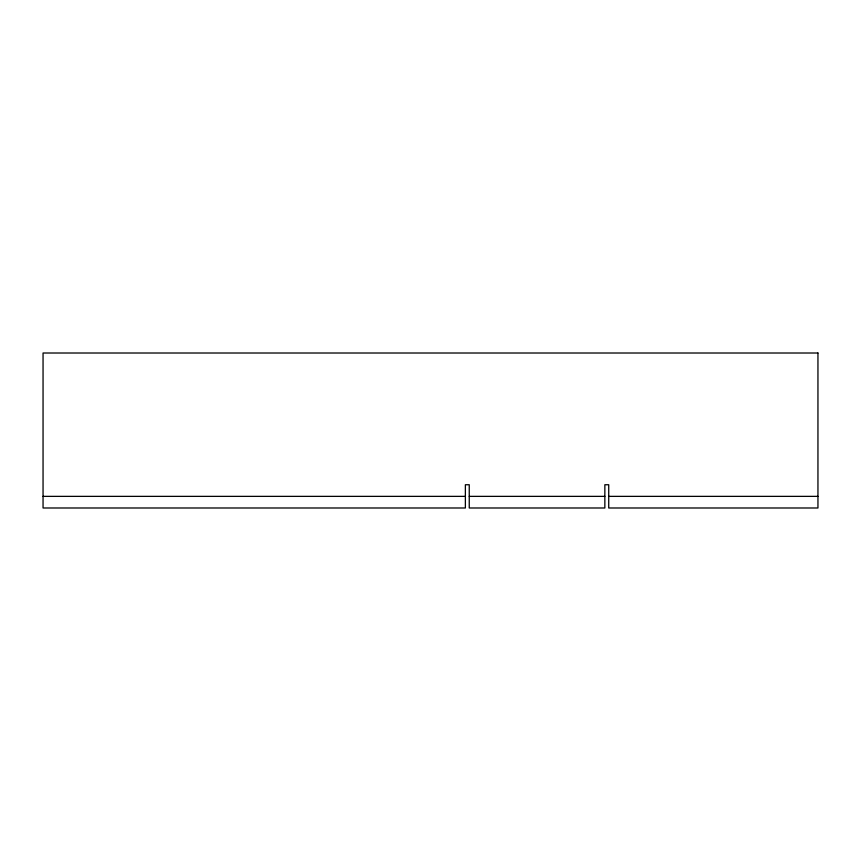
<?xml version="1.0" encoding="UTF-8"?>
<svg xmlns="http://www.w3.org/2000/svg" width="861" height="861" viewBox="0 0 861 861"><rect width="100%" height="100%" fill="white"/><g stroke="black" fill="none" stroke-linecap="round" stroke-linejoin="round"><path stroke-width="1.29" d="M43.05 496.366L465.37 496.366M469.245 496.366L604.852 496.366M608.727 496.366L817.95 496.366M817.95 353.01L43.05 353.01L43.05 507.99L465.37 507.99L465.37 484.743L469.245 484.743L469.245 507.99L604.852 507.99L604.852 484.743L608.727 484.743L608.727 507.99L817.95 507.99L817.95 353.01"/></g></svg>
